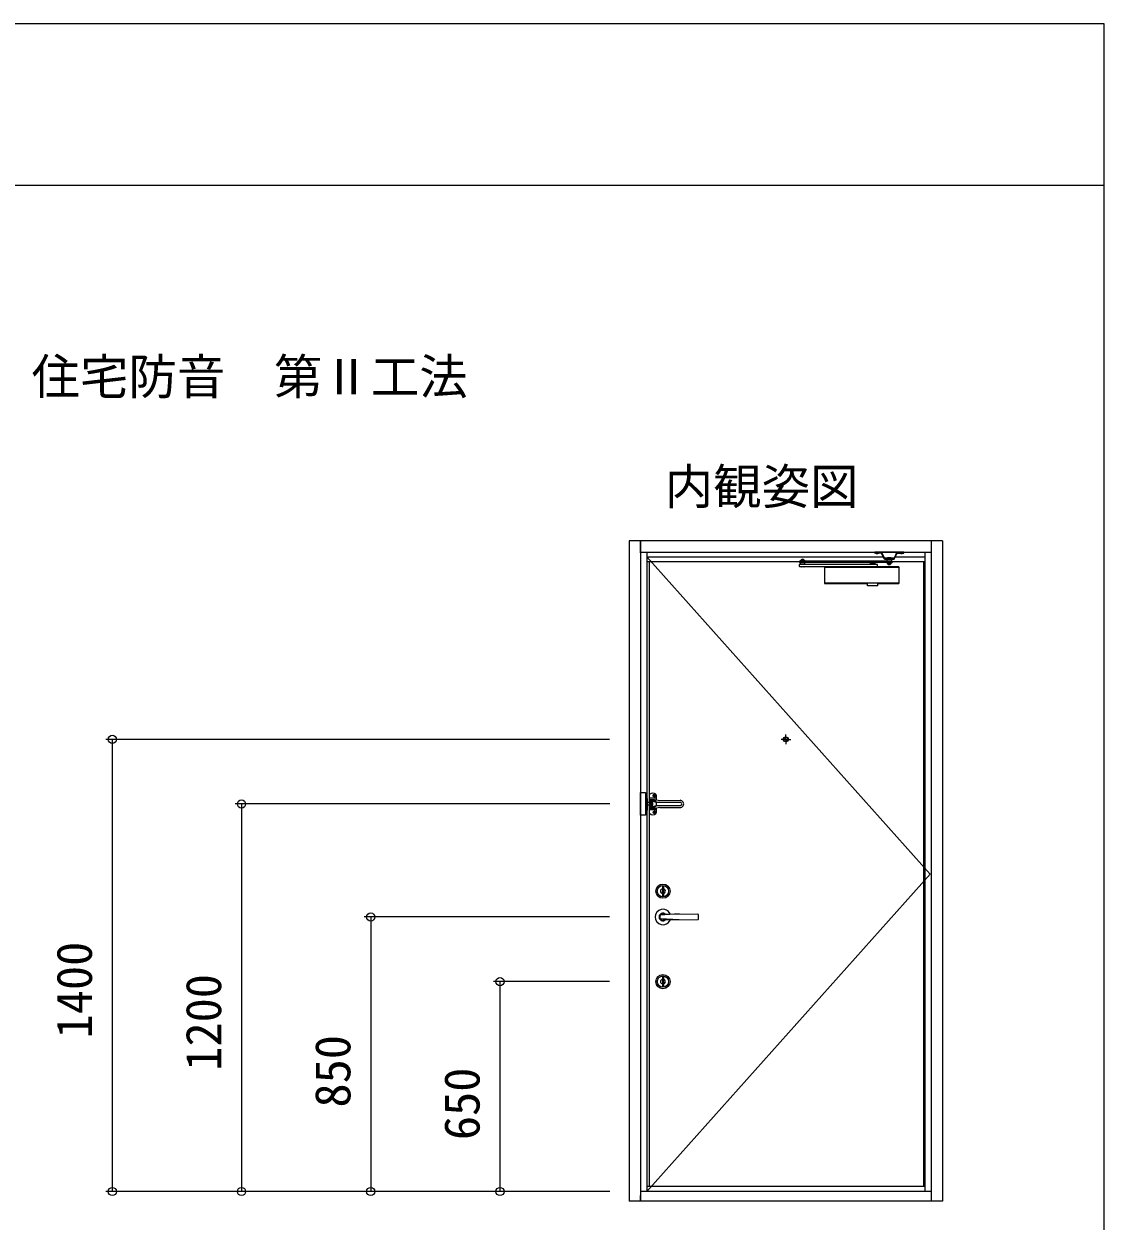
# Model space of a CAD drawing. Units: millimetres, scale not verified. Extents: x -438 to 438, y -344 to 341.
# Drawn here: x 270.8 to 438, y 121 to 306.3 of the extents above; entities that cross this region are included whole.
import ezdxf
from ezdxf.enums import TextEntityAlignment as Align

# ---------------------------------------------------------------- set-up
doc = ezdxf.new("R2010")
doc.units = ezdxf.units.MM
doc.header["$LTSCALE"] = 2
for name, color, linetype in [('0-1_USER1', 3, 'Continuous'), ('0-4_YKK_13', 4, 'Continuous'), ('0-5_YKK_A1', 4, 'Continuous'), ('0-6_YKK_D', 6, 'Continuous'), ('0-7_YKK_ZWAK', 7, 'Continuous')]:
    doc.layers.add(name, color=color, linetype=linetype)
doc.styles.add('ＭＳ ゴシック', font='')
doc.styles.get('ＭＳ ゴシック').set_extended_font_data('MS Gothic')

msp = doc.modelspace()

# ---------------------------------------------------------------- linework, layer by layer
at = {"layer": '0-4_YKK_13'}
for p, q in [((407, 224.55), (402.5, 224.55)), ((402.5, 224.37), (402.5, 224.55)), ((403.522, 224.37), (402.5, 224.37)), ((402.6, 224.37), (403.1, 224.37)), ((404, 223.42), (403.567, 224.341)), ((403.608, 224.435), (404, 223.6)), ((405.892, 224.435), (405.5, 223.6)), ((405.5, 223.42), (405.933, 224.341)), ((405.978, 224.37), (407, 224.37)), ((406.4, 224.37), (406.9, 224.37)), ((407, 224.37), (407, 224.55)), ((390.807, 222.573), (390.807, 222.373)), ((402.875, 222.623), (390.857, 222.623)), ((405.225, 223.132), (390.882, 223.136)), ((390.882, 223.136), (390.882, 222.911)), ((405.225, 222.907), (390.882, 222.911)), ((390.982, 223.148), (390.982, 223.228)), ((390.982, 223.228), (391.732, 223.228)), ((390.982, 223.148), (391.732, 223.148)), ((391.007, 222.623), (391.007, 222.898)), ((391.707, 222.898), (391.007, 222.898)), ((391.107, 223.293), (391.107, 223.318)), ((391.607, 223.293), (391.107, 223.293)), ((391.12, 223.136), (391.12, 223.148)), ((391.12, 222.898), (391.12, 222.911)), ((391.145, 223.228), (391.57, 223.228)), ((391.427, 223.228), (391.427, 223.293)), ((391.57, 223.228), (391.57, 223.293)), ((391.595, 223.135), (391.595, 223.148)), ((391.595, 222.898), (391.595, 222.907)), ((391.707, 222.623), (391.707, 222.898)), ((391.732, 223.148), (391.732, 223.228)), ((401.75, 222.703), (401.75, 222.623)), ((402.65, 222.703), (401.75, 222.703)), ((401.95, 222.908), (401.95, 222.703)), ((402.45, 222.753), (401.95, 222.753)), ((402.2, 222.908), (402.2, 222.803)), ((402.45, 222.908), (402.45, 222.703)), ((402.65, 222.703), (402.65, 222.623)), ((402.925, 222.373), (402.925, 222.573)), ((404, 223.42), (404, 223.6)), ((405.5, 223.6), (404, 223.6)), ((404, 223.42), (405.5, 223.42)), ((404.3, 223.6), (404.75, 223.6)), ((404.375, 222.895), (404.375, 222.815)), ((405.125, 222.895), (404.375, 222.895)), ((405.125, 222.815), (404.375, 222.815)), ((404.4, 223.42), (404.4, 223.145)), ((405.1, 223.145), (404.4, 223.145)), ((404.49, 223.145), (404.49, 223.133)), ((404.49, 222.908), (404.49, 222.895)), ((404.5, 222.75), (405, 222.75)), ((404.975, 223.675), (404.525, 223.675)), ((404.538, 222.815), (404.538, 222.75)), ((404.963, 222.815), (404.538, 222.815)), ((404.68, 222.815), (404.68, 222.75)), ((405.2, 223.6), (404.75, 223.6)), ((405, 222.75), (405, 222.725)), ((405.01, 223.145), (405.01, 223.132)), ((405.01, 222.907), (405.01, 222.895)), ((405.1, 223.42), (405.1, 223.145)), ((405.125, 222.895), (405.125, 222.815)), ((405.225, 223.132), (405.225, 222.907)), ((405.5, 223.42), (405.5, 223.6)), ((390.857, 222.323), (402.875, 222.323)), ((391.532, 222.248), (391.182, 222.248)), ((394.75, 222.25), (394.75, 219.7)), ((394.75, 222.25), (401.837, 222.25)), ((394.75, 222.192), (406.25, 222.192)), ((401.45, 222.248), (402.95, 222.248)), ((401.45, 222.248), (401.45, 222.192)), ((401.836, 222.248), (401.879, 222.323)), ((402.564, 222.248), (402.521, 222.323)), ((406.25, 222.25), (402.563, 222.25)), ((402.95, 222.248), (402.95, 222.192)), ((406.25, 222.25), (406.25, 219.7)), ((394.75, 219.758), (406.25, 219.758)), ((394.75, 219.7), (401.395, 219.7)), ((401.395, 219.3), (401.395, 219.758)), ((403.005, 219.3), (401.395, 219.3)), ((403.005, 219.3), (403.005, 219.758)), ((403.005, 219.7), (406.25, 219.7)), ((367.37, 186.175), (366.97, 186.175)), ((367.05, 186.775), (367.05, 184.325)), ((367.218, 186.775), (367.05, 186.775)), ((367.3, 186.403), (367.3, 184.696)), ((367.747, 185.75), (367.4, 185.75)), ((367.747, 185.35), (367.4, 185.35)), ((367.6, 186.899), (367.6, 184.201)), ((367.6, 186.225), (368.375, 186.225)), ((367.675, 186.475), (368.625, 186.475)), ((367.69, 185.55), (368.125, 185.55)), ((367.701, 186.188), (368.721, 186.188)), ((367.701, 186.188), (367.701, 186.013)), ((367.701, 186.013), (368.463, 186.013)), ((367.726, 185.55), (368.143, 185.55)), ((367.75, 186.013), (367.75, 185.983)), ((367.75, 185.983), (368.3, 185.983)), ((367.79, 185.573), (367.832, 185.573)), ((367.79, 185.528), (367.832, 185.528)), ((367.847, 186.188), (367.847, 186.013)), ((367.877, 185.66), (367.877, 185.618)), ((367.877, 185.44), (367.877, 185.483)), ((367.9, 185.325), (367.9, 185.775)), ((367.922, 185.66), (367.922, 185.618)), ((367.922, 185.44), (367.922, 185.483)), ((368.01, 185.573), (367.967, 185.573)), ((368.01, 185.528), (367.967, 185.528)), ((368.1, 186.85), (368.7, 186.85)), ((368.175, 185.983), (368.175, 185.933)), ((368.19, 186.85), (368.625, 186.85)), ((368.202, 186.188), (368.202, 186.013)), ((368.29, 186.873), (368.332, 186.873)), ((368.29, 186.828), (368.332, 186.828)), ((368.3, 186.013), (368.3, 185.983)), ((368.377, 186.96), (368.377, 186.918)), ((368.377, 186.74), (368.377, 186.783)), ((368.4, 187.15), (368.4, 186.55)), ((368.4, 186.625), (368.4, 187.075)), ((368.4, 186.2), (368.4, 186.188)), ((368.4, 186.013), (368.4, 185.925)), ((368.422, 186.96), (368.422, 186.918)), ((368.422, 186.74), (368.422, 186.783)), ((368.45, 185.875), (368.662, 185.875)), ((368.51, 186.873), (368.467, 186.873)), ((368.51, 186.828), (368.467, 186.828)), ((368.569, 185.969), (368.737, 185.8)), ((368.7, 186.899), (368.7, 186.188)), ((368.7, 185.838), (368.7, 185.263)), ((368.729, 186.187), (369.221, 186.102)), ((368.737, 185.8), (372.374, 185.813)), ((369.225, 186.102), (372.373, 186.113)), ((367.37, 184.625), (366.97, 184.625)), ((367.05, 184.325), (367.218, 184.325)), ((368.375, 184.875), (367.6, 184.875)), ((368.625, 184.625), (367.675, 184.625)), ((367.701, 185.088), (368.463, 185.088)), ((367.701, 184.913), (367.701, 185.088)), ((367.701, 184.913), (368.721, 184.913)), ((367.75, 184.913), (367.75, 184.875)), ((367.847, 185.088), (367.847, 184.913)), ((367.875, 185.168), (367.875, 185.118)), ((368.175, 185.168), (367.875, 185.168)), ((368.175, 185.168), (368.175, 185.118)), ((368.19, 184.25), (368.625, 184.25)), ((368.202, 185.088), (368.202, 184.913)), ((368.29, 184.273), (368.332, 184.273)), ((368.29, 184.228), (368.332, 184.228)), ((368.3, 185.118), (368.3, 185.088)), ((368.3, 184.913), (368.3, 184.875)), ((368.377, 184.36), (368.377, 184.318)), ((368.377, 184.14), (368.377, 184.183)), ((368.4, 185.175), (368.4, 185.088)), ((368.4, 184.913), (368.4, 184.9)), ((368.4, 184.55), (368.4, 183.95)), ((368.4, 184.025), (368.4, 184.475)), ((368.422, 184.36), (368.422, 184.318)), ((368.422, 184.14), (368.422, 184.183)), ((368.662, 185.225), (368.45, 185.225)), ((368.51, 184.273), (368.467, 184.273)), ((368.51, 184.228), (368.467, 184.228)), ((368.569, 185.131), (368.737, 185.3)), ((368.7, 184.913), (368.7, 184.201)), ((369.221, 184.998), (368.729, 184.913)), ((368.737, 185.3), (372.374, 185.288)), ((369.225, 184.998), (372.373, 184.988))]:
    msp.add_line(p, q, dxfattribs=at)
for points in [[(391.607, 223.293), (391.607, 223.318), (391.107, 223.318)], [(391.145, 223.228), (391.145, 223.293), (391.57, 223.293)], [(404.5, 222.75), (404.5, 222.725), (405, 222.725)], [(404.963, 222.815), (404.963, 222.75), (404.538, 222.75)], [(367.875, 185.983), (367.875, 185.933), (368.175, 185.933)], [(368.3, 185.118), (367.75, 185.118), (367.75, 185.088)]]:
    msp.add_lwpolyline(points, dxfattribs=at)
msp.add_lwpolyline([(367.05, 183.8), (366.25, 183.8), (366.25, 187.3), (367.05, 187.3)], close=True, dxfattribs=at)
for centre in [(367.9, 185.55), (368.4, 186.85), (368.4, 184.25)]:
    msp.add_circle(centre, 0.2, dxfattribs=at)
for centre, radius, start, end in [((402.85, 224.861), 0.551, 243.008, 296.992), ((403.427, 224.35), 0.2, 25.165, 90), ((403.75, 224.861), 0.551, 243.008, 250.617), ((403.522, 224.32), 0.05, 25.165, 90), ((406.073, 224.35), 0.2, 90, 154.835), ((405.978, 224.32), 0.05, 90, 154.835), ((405.75, 224.861), 0.551, 289.383, 296.992), ((406.65, 224.861), 0.551, 243.008, 296.992), ((390.857, 222.573), 0.05, 90, 180), ((391.357, 223.143), 0.305, 35.051, 144.949), ((402.075, 222.934), 0.181, 226.397, 313.603), ((402.325, 222.934), 0.181, 226.397, 313.603), ((402.875, 222.573), 0.05, 0, 90), ((404.525, 223.6), 0.075, 90, 180), ((404.75, 222.9), 0.305, 215.051, 324.949), ((404.975, 223.6), 0.075, 0, 90), ((390.857, 222.373), 0.05, 180, 270), ((391.182, 222.323), 0.075, 180, 270), ((391.532, 222.323), 0.075, 270, 0), ((402.875, 222.373), 0.05, 270, 0), ((368.15, 186.475), 0.75, 50.479, 129.521), ((367.218, 186.7), 0.075, 2.785, 90), ((361.05, 186.4), 6.25, 0, 2.785), ((367.4, 185.85), 0.1, 180, 270), ((367.4, 185.25), 0.1, 90, 180), ((367.8, 186.899), 0.2, 129.521, 180), ((367.675, 186.4), 0.075, 90, 180), ((367.747, 185.85), 0.1, 270, 333.256), ((367.747, 185.25), 0.1, 26.744, 90), ((367.9, 185.55), 0.113, 168.463, 191.537), ((367.832, 185.618), 0.045, 270, 0), ((367.832, 185.483), 0.045, 0, 90), ((367.971, 185.738), 0.15, 32.392, 153.256), ((367.9, 185.55), 0.113, 78.463, 101.537), ((367.9, 185.55), 0.113, 258.463, 281.537), ((367.967, 185.618), 0.045, 180, 270), ((367.967, 185.483), 0.045, 90, 180), ((367.9, 185.55), 0.113, 348.463, 11.537), ((367.675, 185.55), 0.5, 327.608, 32.392), ((368.4, 186.85), 0.113, 168.463, 191.537), ((368.332, 186.918), 0.045, 270, 0), ((368.332, 186.783), 0.045, 0, 90), ((368.375, 186.2), 0.025, 359.937, 90), ((368.4, 186.85), 0.113, 78.463, 101.537), ((368.4, 186.85), 0.113, 258.463, 281.537), ((368.45, 185.925), 0.05, 180, 270), ((368.467, 186.918), 0.045, 180, 270), ((368.467, 186.783), 0.045, 90, 180), ((368.463, 185.863), 0.15, 45, 90), ((368.4, 186.85), 0.113, 348.463, 11.537), ((368.625, 186.4), 0.075, 0, 90), ((368.5, 186.899), 0.2, 0, 50.479), ((372.375, 185.55), 0.562, 269.804, 90.196), ((372.375, 185.55), 0.263, 269.804, 90.196), ((367.218, 184.4), 0.075, 270, 357.215), ((361.05, 184.7), 6.25, 357.215, 0), ((367.675, 184.7), 0.075, 180, 270), ((367.8, 184.201), 0.2, 180, 230.479), ((368.15, 184.625), 0.75, 230.479, 309.521), ((367.971, 185.363), 0.15, 206.744, 327.607), ((368.4, 184.25), 0.113, 168.463, 191.537), ((368.4, 184.25), 0.1, 90, 180), ((368.4, 184.25), 0.1, 90, 180), ((368.4, 184.25), 0.1, 90, 180), ((368.4, 184.25), 0.1, 90, 180), ((368.4, 184.25), 0.1, 180, 270), ((368.4, 184.25), 0.1, 180, 270), ((368.4, 184.25), 0.1, 180, 270), ((368.4, 184.25), 0.1, 180, 270), ((368.332, 184.318), 0.045, 270, 0), ((368.332, 184.183), 0.045, 0, 90), ((368.375, 184.9), 0.025, 270, 0.063), ((368.4, 184.25), 0.113, 78.463, 101.537), ((368.4, 184.25), 0.113, 258.463, 281.537), ((368.45, 185.175), 0.05, 90, 180), ((368.4, 184.25), 0.1, 0, 90), ((368.4, 184.25), 0.1, 0, 90), ((368.4, 184.25), 0.1, 0, 90), ((368.4, 184.25), 0.1, 0, 90), ((368.4, 184.25), 0.1, 270, 0), ((368.4, 184.25), 0.1, 270, 0), ((368.4, 184.25), 0.1, 270, 0), ((368.4, 184.25), 0.1, 270, 0), ((368.467, 184.318), 0.045, 180, 270), ((368.467, 184.183), 0.045, 90, 180), ((368.463, 185.238), 0.15, 270, 315), ((368.4, 184.25), 0.113, 348.463, 11.537), ((368.625, 184.7), 0.075, 270, 0), ((368.5, 184.201), 0.2, 309.521, 0), ((368.721, 184.963), 0.05, 270, 279.736), ((369.229, 184.948), 0.05, 89.804, 99.736)]:
    msp.add_arc(centre, radius, start, end, dxfattribs=at)
at = {"layer": '0-5_YKK_A1'}
for p, q in [((413, 226.3), (364.5, 226.3)), ((364.5, 226.3), (364.5, 124.05)), ((366.25, 224.4), (366.25, 226.3)), ((366.25, 226.3), (366.25, 124.05)), ((411.25, 226.3), (411.25, 124.05)), ((413, 226.3), (413, 124.05)), ((366.25, 224.55), (411.25, 224.55)), ((367.25, 224.55), (367.25, 125.55)), ((410.25, 224.55), (410.25, 125.55)), ((367.25, 223.8), (403.821, 223.8)), ((367.25, 223.8), (411.1, 174.7)), ((367.25, 223.1), (390.882, 223.1)), ((367.6, 223.1), (367.6, 126.35)), ((405.225, 223.1), (410.25, 223.1)), ((405.679, 223.8), (410.25, 223.8)), ((410.1, 126.35), (410.1, 223.1)), ((388.75, 195.55), (388, 195.55)), ((388.75, 195.55), (388.75, 196.3)), ((388.75, 195.55), (389.5, 195.55)), ((388.75, 195.55), (388.75, 194.8)), ((367.25, 125.55), (411.1, 174.7)), ((369.65, 172.922), (369.65, 171.178)), ((369.8, 172.922), (369.8, 171.178)), ((372.225, 168.516), (369.299, 168.313)), ((372.225, 167.584), (369.299, 167.788)), ((369.725, 168.55), (375.126, 168.476)), ((375.126, 167.624), (369.725, 167.55)), ((375.175, 168.426), (375.175, 167.674)), ((369.65, 158.922), (369.65, 157.178)), ((369.8, 158.922), (369.8, 157.178)), ((410.25, 126.35), (367.25, 126.35)), ((411.25, 125.55), (366.25, 125.55)), ((366.25, 124.05), (366.25, 124.95)), ((380.7, 125.55), (375.7, 125.55)), ((388.2, 125.55), (375.7, 125.55)), ((413, 124.05), (364.5, 124.05))]:
    msp.add_line(p, q, dxfattribs=at)
for centre, radius in [((388.75, 195.55), 0.375), ((388.75, 195.55), 0.3), ((369.725, 172.05), 1.1), ((369.725, 172.05), 0.875), ((369.725, 158.05), 1.1), ((369.725, 158.05), 0.875)]:
    msp.add_circle(centre, radius, dxfattribs=at)
for centre, radius, start, end in [((369.725, 172.05), 0.375, 101.53696, 258.46303), ((369.725, 172.05), 0.375, 281.53696, 78.46303), ((369.725, 168.05), 1.2, 23.832, 336.166), ((369.725, 168.05), 0.6, 55.646, 304.354), ((369.725, 168.05), 0.5, 148.332, 211.668), ((341.336, 203.569), 45, 308.42, 308.849), ((341.336, 132.531), 45, 51.151, 51.58), ((369.725, 168.05), 0.5, 90, 108.936), ((369.725, 168.05), 0.5, 251.064, 270), ((375.125, 168.426), 0.05, 0.017, 89.21), ((375.125, 167.674), 0.05, 270.866, 359.932), ((369.725, 158.05), 0.375, 101.53696, 258.46303), ((369.725, 158.05), 0.375, 281.53696, 78.46303)]:
    msp.add_arc(centre, radius, start, end, dxfattribs=at)
at = {"layer": '0-6_YKK_D'}
for p, q in [((361.45, 195.55), (283.5, 195.55)), ((284.5, 195.55), (284.5, 125.55)), ((361.5, 185.55), (303.5, 185.55)), ((304.5, 185.55), (304.5, 125.55)), ((361.45, 168.05), (323.5, 168.05)), ((324.5, 168.05), (324.5, 125.55)), ((361.45, 158.05), (343.5, 158.05)), ((344.5, 158.05), (344.5, 125.55)), ((361.45, 125.55), (283.5, 125.55)), ((361.5, 125.55), (303.5, 125.55)), ((361.45, 125.55), (323.5, 125.55)), ((361.45, 125.55), (343.5, 125.55))]:
    msp.add_line(p, q, dxfattribs=at)
for centre in [(284.5, 195.55), (304.5, 185.55), (324.5, 168.05), (344.5, 158.05), (284.5, 125.55), (304.5, 125.55), (324.5, 125.55), (344.5, 125.55)]:
    msp.add_circle(centre, 0.637, dxfattribs=at)
at = {"layer": '0-7_YKK_ZWAK'}
for p, q in [((438, 306.3), (-437, 306.3)), ((438, 281.3), (-437, 281.3))]:
    msp.add_line(p, q, dxfattribs=at)
msp.add_lwpolyline([(-437, -343.7), (438, -343.7), (438, 306.3)], dxfattribs=at)

# ---------------------------------------------------------------- texts
at = {"layer": '0-1_USER1', "style": 'ＭＳ ゴシック'}
for s, p in [('住宅防音\u3000第Ⅱ工法', (272, 247.3)), ('内観姿図', (370, 230.3))]:
    msp.add_text(s, height=5.499, dxfattribs=at).set_placement(p, align=Align.BOTTOM_LEFT)
at = {"layer": '0-6_YKK_D', "style": 'ＭＳ ゴシック'}
for s, p in [('1400', (283, 149.257)), ('1200', (303, 144.257)), ('850', (323, 138.554)), ('650', (343, 133.512))]:
    msp.add_text(s, height=5.499, rotation=90, dxfattribs=at).set_placement(p, align=Align.BOTTOM_LEFT)

doc.saveas('drawing.dxf')
